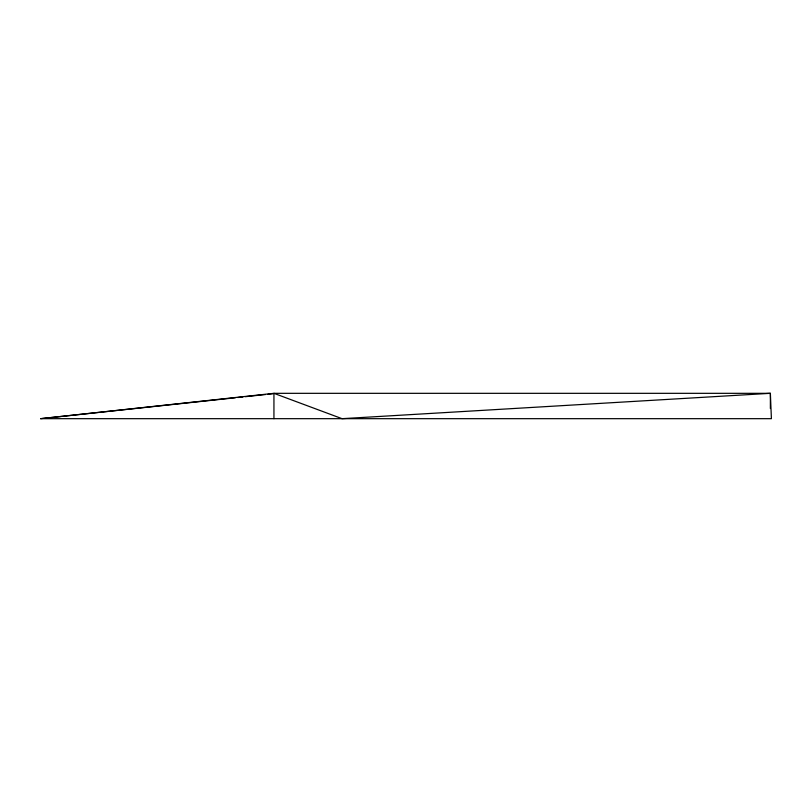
<?xml version="1.0" encoding="UTF-8"?>
<svg xmlns="http://www.w3.org/2000/svg" width="812" height="812" viewBox="0 0 812 812"><rect width="100%" height="100%" fill="white"/><g stroke="black" fill="none" stroke-linecap="round" stroke-linejoin="round"><path stroke-width="1.22" d="M40.6 418.677L273.938 393.323L770.375 393.323L771.4 418.677L40.6 418.677L235.307 397.768M237.814 397.504L242.849 396.956M245.356 396.692L265.453 394.53M267.97 394.267L272.994 393.718M770.375 408.537L770.375 393.323L342.045 418.677L273.938 393.323L273.938 418.677"/></g></svg>
